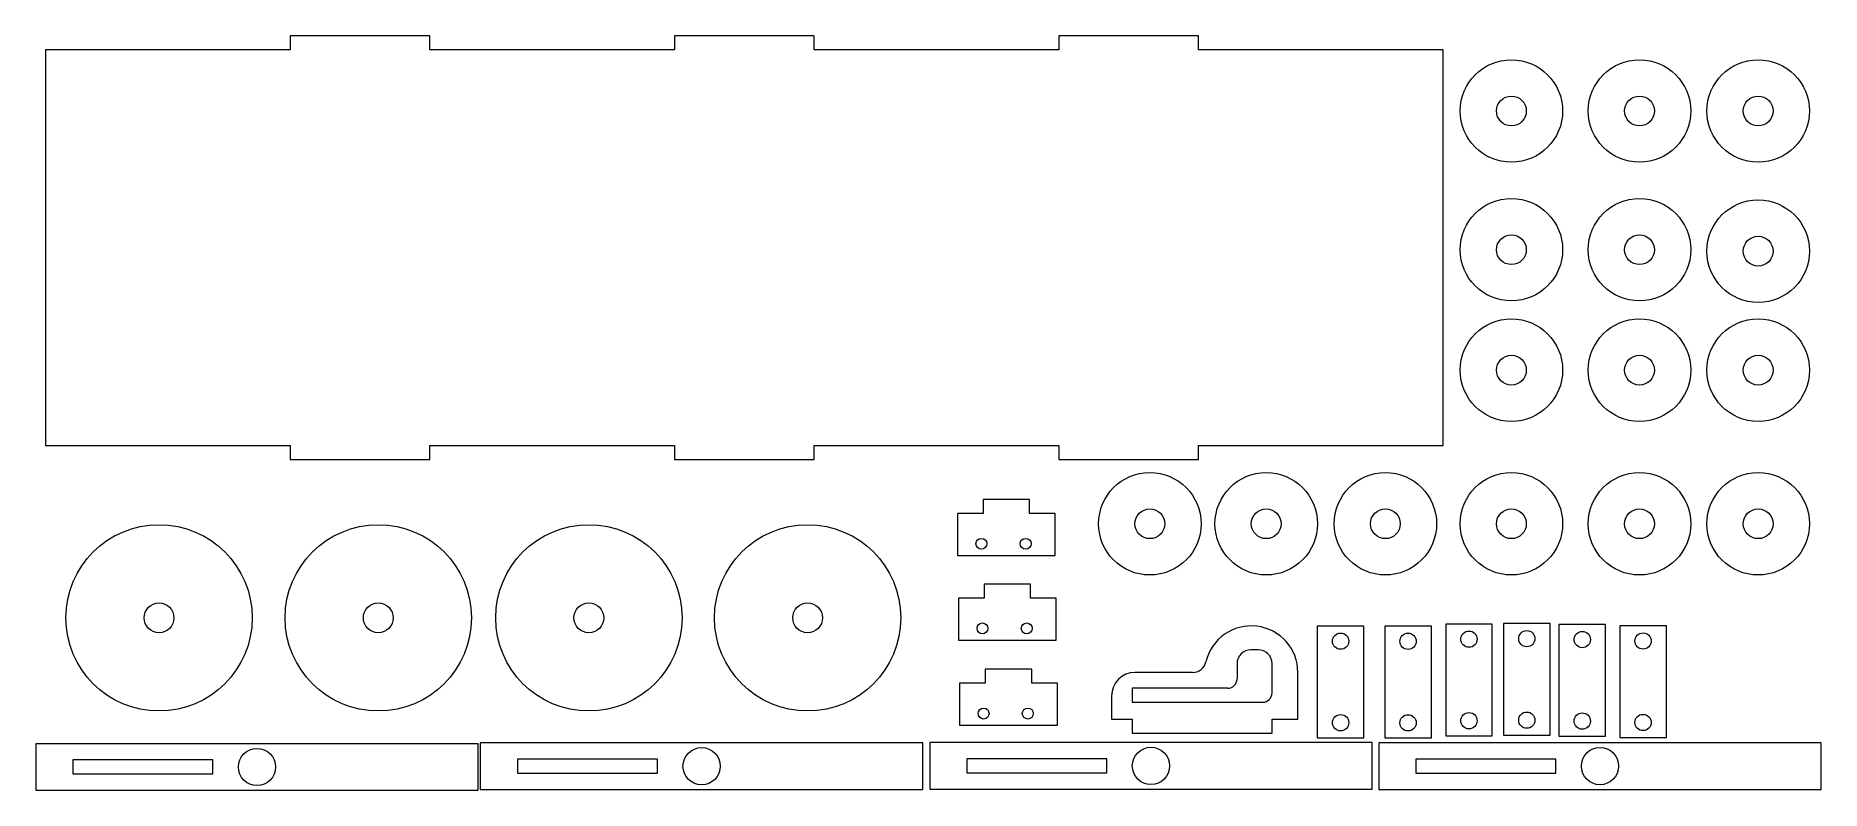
# Paper-space layout 'Hoja2' of a CAD drawing. Header units: millimetres. Extents: x 0 to 384, y 221 to 383.
import ezdxf

# ---------------------------------------------------------------- set-up
doc = ezdxf.new("R2010")
doc.units = ezdxf.units.MM

psp = doc.layouts.new('Hoja2')

# ---------------------------------------------------------------- linework, layer by layer
at = {"color": 1, "linetype": 'Continuous', "lineweight": 18}
for p, q in [((2.52, 379.94), (2.52, 294.94)), ((55.02, 379.94), (2.52, 379.94)), ((55.02, 382.94), (55.02, 379.94)), ((85.02, 382.94), (55.02, 382.94)), ((85.02, 379.94), (85.02, 382.94)), ((137.52, 379.94), (85.02, 379.94)), ((137.52, 382.94), (137.52, 379.94)), ((167.52, 382.94), (137.52, 382.94)), ((167.52, 379.94), (167.52, 382.94)), ((220.02, 379.94), (167.52, 379.94)), ((220.02, 382.94), (220.02, 379.94)), ((250.02, 382.94), (220.02, 382.94)), ((250.02, 379.94), (250.02, 382.94)), ((302.52, 379.94), (250.02, 379.94)), ((302.52, 294.94), (302.52, 379.94)), ((2.52, 294.94), (55.02, 294.94)), ((55.02, 294.94), (55.02, 291.94)), ((55.02, 291.94), (85.02, 291.94)), ((85.02, 294.94), (137.52, 294.94)), ((85.02, 291.94), (85.02, 294.94)), ((137.52, 294.94), (137.52, 291.94)), ((137.52, 291.94), (167.52, 291.94)), ((167.52, 294.94), (220.02, 294.94)), ((167.52, 291.94), (167.52, 294.94)), ((220.02, 294.94), (220.02, 291.94)), ((220.02, 291.94), (250.02, 291.94)), ((250.02, 294.94), (302.52, 294.94)), ((250.02, 291.94), (250.02, 294.94)), ((198.27, 280.36), (198.27, 271.36)), ((203.77, 280.36), (198.27, 280.36)), ((213.77, 283.36), (203.77, 283.36)), ((203.77, 283.36), (203.77, 280.36)), ((213.77, 280.36), (213.77, 283.36)), ((219.27, 280.36), (213.77, 280.36)), ((219.27, 271.36), (219.27, 280.36)), ((198.27, 271.36), (219.27, 271.36)), ((213.99, 265.19), (203.99, 265.19)), ((203.99, 265.19), (203.99, 262.19)), ((213.99, 262.19), (213.99, 265.19)), ((198.49, 262.19), (198.49, 253.19)), ((203.99, 262.19), (198.49, 262.19)), ((219.49, 262.19), (213.99, 262.19)), ((219.49, 253.19), (219.49, 262.19)), ((198.49, 253.19), (219.49, 253.19)), ((275.52, 256.2), (275.52, 232.2)), ((285.52, 256.2), (275.52, 256.2)), ((285.52, 232.2), (285.52, 256.2)), ((290.01, 256.17), (290.01, 232.17)), ((300.01, 256.17), (290.01, 256.17)), ((300.01, 232.17), (300.01, 256.17)), ((303.08, 256.63), (303.08, 232.63)), ((313.08, 256.63), (303.08, 256.63)), ((313.08, 232.63), (313.08, 256.63)), ((315.5, 256.74), (315.5, 232.74)), ((325.5, 256.74), (315.5, 256.74)), ((325.5, 232.74), (325.5, 256.74)), ((327.4, 256.55), (327.4, 232.55)), ((337.4, 256.55), (327.4, 256.55)), ((337.4, 232.55), (337.4, 256.55)), ((340.45, 256.24), (340.45, 232.24)), ((350.45, 256.24), (340.45, 256.24)), ((350.45, 232.24), (350.45, 256.24)), ((262.81, 251.1), (261.29, 251.1)), ((214.23, 246.92), (204.23, 246.92)), ((204.23, 246.92), (204.23, 243.92)), ((214.23, 243.92), (214.23, 246.92)), ((248.71, 246.23), (236.35, 246.23)), ((258.29, 248.1), (258.29, 244.84)), ((265.81, 241.84), (265.81, 248.1)), ((271.35, 236.23), (271.35, 246.23)), ((198.73, 243.92), (198.73, 234.92)), ((204.23, 243.92), (198.73, 243.92)), ((219.73, 243.92), (214.23, 243.92)), ((219.73, 234.92), (219.73, 243.92)), ((256.29, 242.84), (235.81, 242.84)), ((235.81, 242.84), (235.81, 239.84)), ((231.35, 241.23), (231.35, 236.23)), ((235.81, 239.84), (263.81, 239.84)), ((198.73, 234.92), (219.73, 234.92)), ((231.35, 236.23), (235.81, 236.23)), ((235.81, 236.23), (235.81, 233.23)), ((265.81, 236.23), (271.35, 236.23)), ((265.81, 233.23), (265.81, 236.23)), ((0.4, 230.94), (0.4, 220.94)), ((95.4, 230.94), (0.4, 230.94)), ((95.4, 220.94), (95.4, 230.94)), ((95.85, 231.11), (95.85, 221.11)), ((190.85, 231.11), (95.85, 231.11)), ((190.85, 221.11), (190.85, 231.11)), ((192.31, 231.17), (192.31, 221.17)), ((287.31, 231.17), (192.31, 231.17)), ((235.81, 233.23), (265.81, 233.23)), ((275.52, 232.2), (285.52, 232.2)), ((287.31, 221.17), (287.31, 231.17)), ((288.71, 231.13), (288.71, 221.13)), ((383.71, 231.13), (288.71, 231.13)), ((290.01, 232.17), (300.01, 232.17)), ((303.08, 232.63), (313.08, 232.63)), ((315.5, 232.74), (325.5, 232.74)), ((327.4, 232.55), (337.4, 232.55)), ((340.45, 232.24), (350.45, 232.24)), ((383.71, 221.13), (383.71, 231.13)), ((38.4, 227.44), (8.4, 227.44)), ((8.4, 227.44), (8.4, 224.44)), ((38.4, 224.44), (38.4, 227.44)), ((133.85, 227.61), (103.85, 227.61)), ((103.85, 227.61), (103.85, 224.61)), ((133.85, 224.61), (133.85, 227.61)), ((230.31, 227.67), (200.31, 227.67)), ((200.31, 227.67), (200.31, 224.67)), ((230.31, 224.67), (230.31, 227.67)), ((326.71, 227.63), (296.71, 227.63)), ((296.71, 227.63), (296.71, 224.63)), ((326.71, 224.63), (326.71, 227.63)), ((8.4, 224.44), (38.4, 224.44)), ((103.85, 224.61), (133.85, 224.61)), ((200.31, 224.67), (230.31, 224.67)), ((296.71, 224.63), (326.71, 224.63)), ((0.4, 220.94), (95.4, 220.94)), ((95.85, 221.11), (190.85, 221.11)), ((192.31, 221.17), (287.31, 221.17)), ((288.71, 221.13), (383.71, 221.13))]:
    psp.add_line(p, q, dxfattribs=at)
for centre, radius in [((317.19, 366.78), 11), ((344.69, 366.78), 11), ((370.17, 366.78), 11), ((317.19, 366.78), 3.2), ((344.69, 366.78), 3.2), ((370.17, 366.78), 3.2), ((317.19, 337), 11), ((344.69, 337), 11), ((370.17, 336.68), 11), ((317.19, 337), 3.2), ((344.69, 337), 3.2), ((370.17, 336.68), 3.2), ((317.19, 311.14), 11), ((344.69, 311.14), 11), ((370.17, 311.14), 11), ((317.19, 311.14), 3.2), ((344.69, 311.14), 3.2), ((370.17, 311.14), 3.2), ((239.58, 278.16), 11), ((264.56, 278.16), 11), ((290.14, 278.16), 11), ((317.19, 278.16), 11), ((344.69, 278.16), 11), ((370.17, 278.16), 11), ((239.58, 278.16), 3.2), ((264.56, 278.16), 3.2), ((290.14, 278.16), 3.2), ((317.19, 278.16), 3.2), ((344.69, 278.16), 3.2), ((370.17, 278.16), 3.2), ((26.88, 257.96), 20), ((73.94, 257.96), 20), ((119.15, 257.96), 20), ((166.11, 257.96), 20), ((203.42, 273.86), 1.17), ((212.92, 273.86), 1.17), ((26.88, 257.96), 3.2), ((73.94, 257.96), 3.2), ((119.15, 257.96), 3.2), ((166.11, 257.96), 3.2), ((203.64, 255.69), 1.17), ((213.14, 255.69), 1.17), ((280.52, 252.95), 1.75), ((295.01, 252.92), 1.75), ((308.08, 253.38), 1.75), ((320.5, 253.49), 1.75), ((332.4, 253.3), 1.75), ((345.45, 252.99), 1.75), ((203.88, 237.42), 1.18), ((213.38, 237.42), 1.18), ((320.5, 235.99), 1.75), ((280.52, 235.45), 1.75), ((295.01, 235.42), 1.75), ((308.08, 235.88), 1.75), ((332.4, 235.8), 1.75), ((345.45, 235.49), 1.75), ((143.35, 226.11), 4), ((239.81, 226.17), 4), ((336.21, 226.13), 4), ((47.9, 225.94), 4)]:
    psp.add_circle(centre, radius, dxfattribs=at)
for centre, radius, start, end in [((261.35, 246.23), 10, 0, 166.6576), ((261.29, 248.1), 3, 90, 180), ((262.81, 248.1), 3, 0, 90), ((236.35, 241.23), 5, 90, 180), ((248.71, 249.23), 3, 270, 346.6576), ((256.29, 244.84), 2, 270, 0), ((263.81, 241.84), 2, 270, 0)]:
    psp.add_arc(centre, radius, start, end, dxfattribs=at)

doc.saveas('drawing.dxf')
